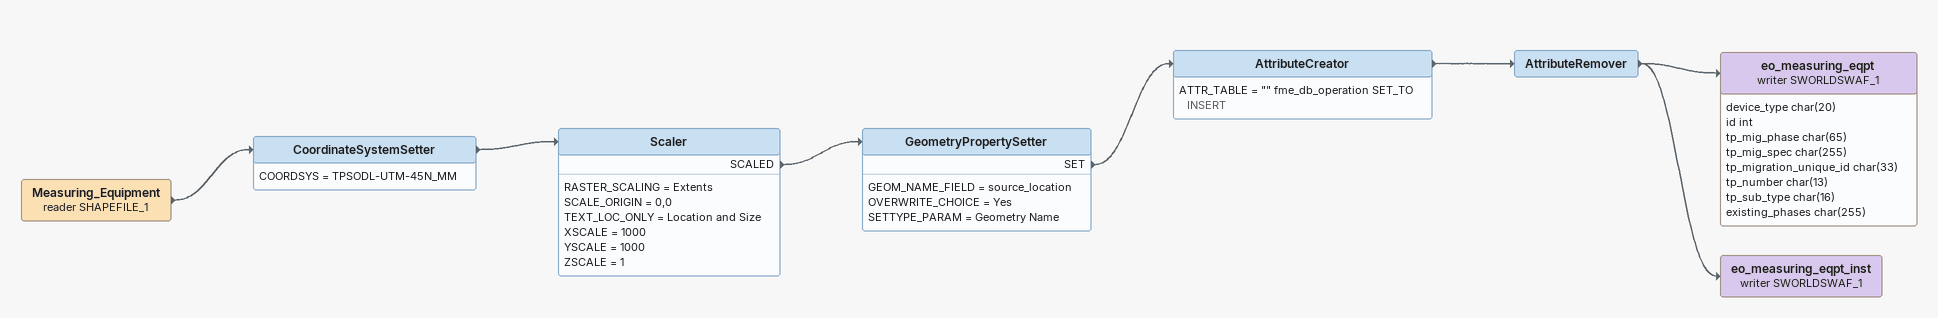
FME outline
Measuring_Equipment (reader SHAPEFILE_1)
    -> CoordinateSystemSetter
CoordinateSystemSetter
    COORDSYS = TPSODL-UTM-45N_MM
    -> Scaler
Scaler
    RASTER_SCALING = Extents
    SCALE_ORIGIN = 0,0
    TEXT_LOC_ONLY = Location and Size
    XSCALE = 1000
    YSCALE = 1000
    ZSCALE = 1
    SCALED -> GeometryPropertySetter
GeometryPropertySetter
    GEOM_NAME_FIELD = source_location
    OVERWRITE_CHOICE = Yes
    SETTYPE_PARAM = Geometry Name
    SET -> AttributeCreator
AttributeCreator
    ATTR_TABLE = "" fme_db_operation SET_TO INSERT
    -> AttributeRemover
AttributeRemover
    -> eo_measuring_eqpt_inst (writer SWORLDSWAF_1)
    -> eo_measuring_eqpt (writer SWORLDSWAF_1)
eo_measuring_eqpt (writer SWORLDSWAF_1)
    attributes: device_type char(20), id int, tp_mig_phase char(65), tp_mig_spec char(255), tp_migration_unique_id char(33), tp_number char(13), tp_sub_type char(16), existing_phases char(255)
eo_measuring_eqpt_inst (writer SWORLDSWAF_1)
